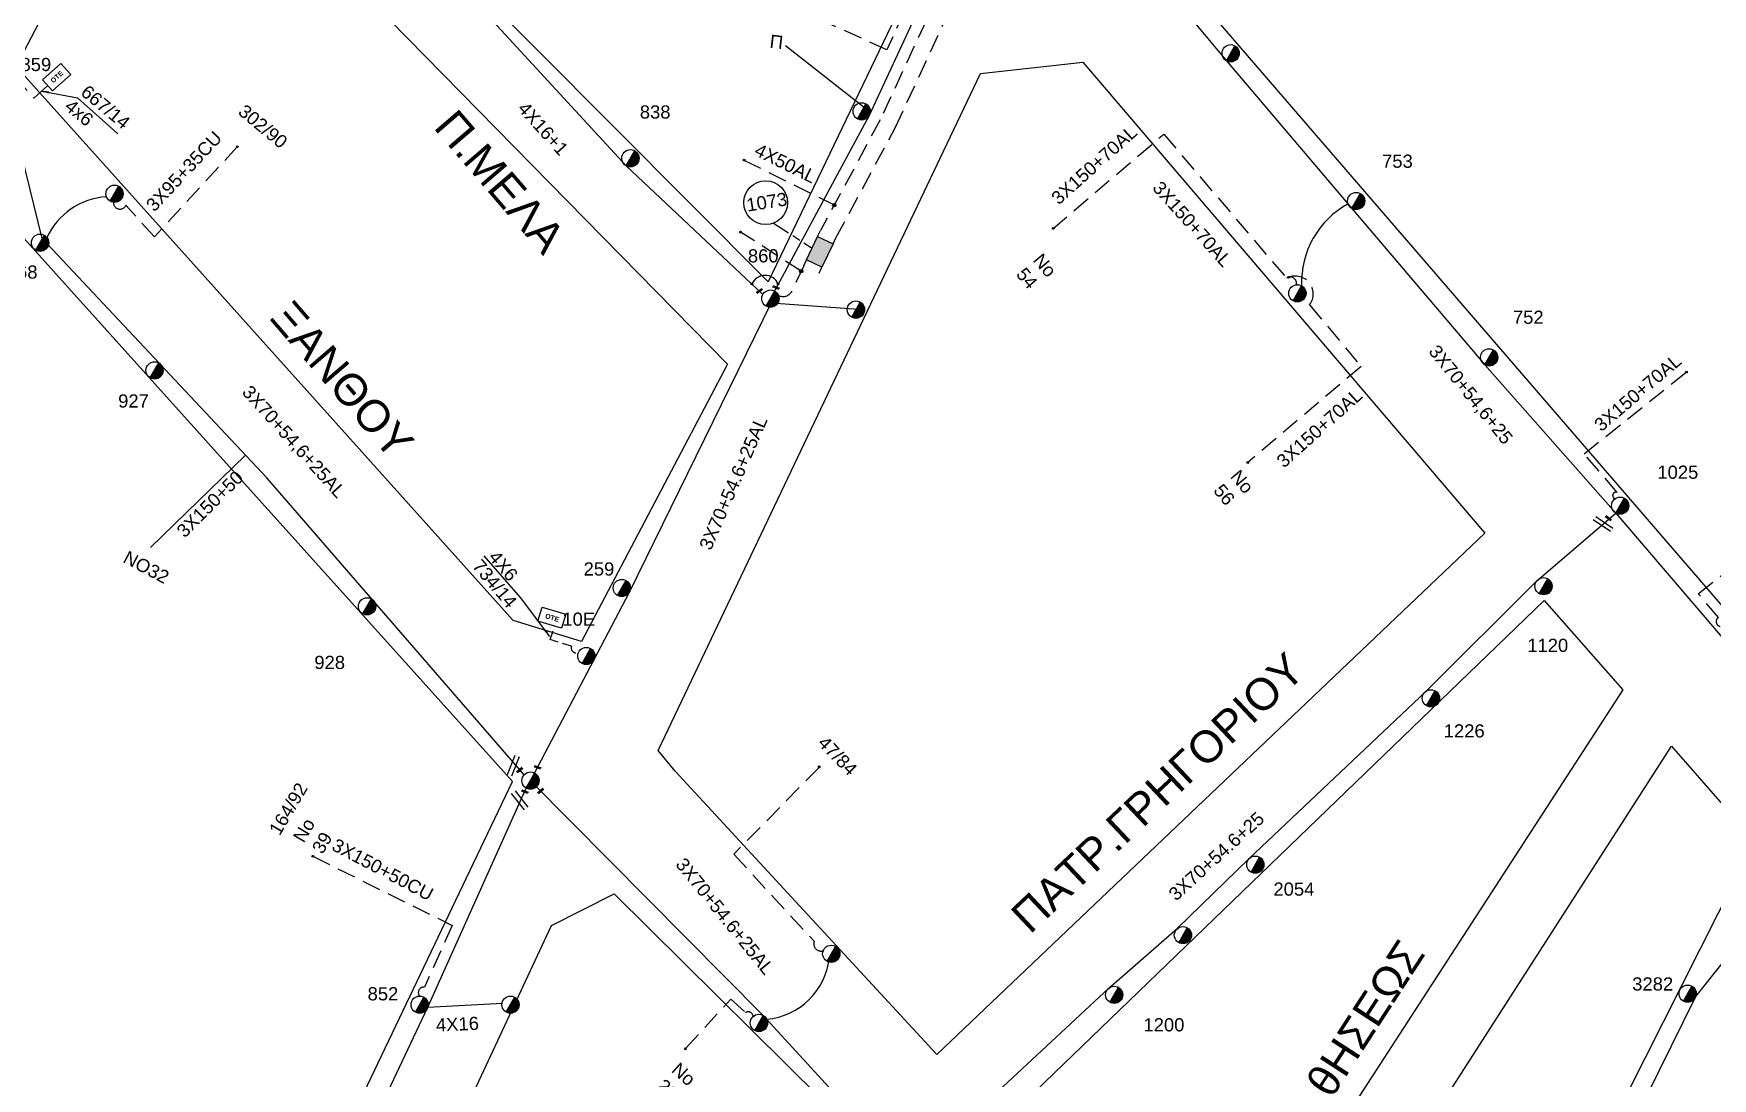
# Model space of a CAD drawing. Header units: millimetres. Extents: x 771 to 3391, y 686 to 1835.
# Drawn here: x 1578.8 to 1808.2, y 1215.3 to 1358 of the extents above; entities that cross this region are included whole.
import ezdxf

# ---------------------------------------------------------------- set-up
doc = ezdxf.new("R2010")
doc.units = ezdxf.units.MM
doc.linetypes.add('DASHED', pattern=[19.05, 12.7, -6.35])
for name, color, linetype in [('Link Box 4 Διευθύνσεων', 7, 'Continuous'), ('Pillar OTE', 7, 'Continuous'), ('Άγνωστα', 7, 'Continuous'), ('Γυμνά εναέρια ΧΤ και ΦΟΠ (3Φ)   4x50+16AL', 7, 'Continuous'), ('Εναέρια παροχή ΧΤ 4x16', 7, 'SYN_LINE'), ('Επιγραφές - Σχήματα', 7, 'Continuous'), ('Καλωδια Χ.Τ 3x95+35', 7, 'DASHED'), ('Καλώδια ΧΤ   3x150+50CU', 7, 'DASHED'), ('Καλώδια ΧΤ   3x150+70AL', 7, 'DASHED'), ('Μηχανική τομή', 7, 'Continuous'), ('Στύλος ΦΜ', 7, 'Continuous'), ('Στύλος ΦΜ @ 1', 7, 'Continuous'), ('Συνδέσεις', 7, 'Continuous'), ('Συνεστραμμένα ΧΤ   3x70+54.6+25 AL', 7, 'SYN_LINE'), ('Τομή', 7, 'Continuous'), ('Υπόβαθρο ΔΕΗ', 7, 'Continuous'), ('Υπόγεια καλώδια Παροχών ΧΤ   4x50AL', 7, 'DASHED'), ('Υπόγεια καλώδια Παροχών ΧΤ   4x6', 7, 'DASHED')]:
    doc.layers.add(name, color=color, linetype=linetype)
doc.styles.add('arial', font='arial.ttf')
doc.styles.get("Standard").update_dxf_attribs({"font": 'arial.ttf'})
doc.linetypes.add('SYN_LINE', pattern='A,0.5,-0.0001,["/\\/\\/\\/",Standard,S=0.1,R=0,X=0,Y=-0.05],-0.25', length=0.7501)
doc.dimstyles.new('ISO-25', dxfattribs={"dimtxt": 2.5, "dimasz": 2.5, "dimexe": 1.25, "dimexo": 0.625, "dimtad": 1, "dimtxsty": 'Standard', "dimcen": 2.5, "dimadec": 0, "dimazin": 0, "dimtfac": 1, "dimtmove": 0, "dimatfit": 3, "dimfxl": 1, "dimarcsym": 0})

# ---------------------------------------------------------------- blocks, each defined once
blk = doc.blocks.new('LINK BOX 4 ΑΝΑΧΩΡΗΣΕΩΝ')
at = {"layer": 'Link Box 4 Διευθύνσεων', "ltscale": 40}
blk.add_hatch(color=256, dxfattribs=at).paths.add_polyline_path([(-3.54, 0), (-3.54, -4.67), (3.54, -4.67), (3.54, 0)])
for p, q in [((-3.54, 0), (-5.33, 0)), ((5.33, 0), (3.54, 0)), ((-3.54, -4.67), (-5.33, -4.67)), ((5.33, -4.67), (3.54, -4.67))]:
    blk.add_line(p, q, dxfattribs=at)
blk.add_lwpolyline([(-3.54, -4.67), (-3.54, 0), (3.54, 0), (3.54, -4.67)], close=True, dxfattribs=at)
blk = doc.blocks.new('ΥΠΑΡΧΩΝ ΤΣΙΜΕΝΤΕΝΙΟΣ ΣΤΥΛΟΣ')
at = {"layer": 'Στύλος ΦΜ'}
blk.add_hatch(color=7, dxfattribs=at).paths.add_polyline_path([(-1.29, -2.28, 0.574793), (2.62, 0, 0.268822), (1.3, 2.27)])
at = {"layer": 'Στύλος ΦΜ', "color": 7}
blk.add_line((-1.29, -2.28), (1.3, 2.27), dxfattribs=at)
blk.add_circle((0, 0), 2.62, dxfattribs=at)
at = {"layer": 'Στύλος ΦΜ', "flags": 4}
for tag, p in [('ΑΡΙΘΜΟΣ', (-4.68, 8.05)), ('ΤΥΠΟΣ', (-4.91, 3.03))]:
    blk.add_attdef(tag, p, '', height=4, dxfattribs=at)
blk = doc.blocks.new('ΜΗΧΑΝΙΚΗ ΤΟΜΗ')
at = {"layer": 'Μηχανική τομή', "ltscale": 40}
for p, q in [((-1.89, 0.78), (1.89, 0.78)), ((1.89, 0), (-1.89, 0))]:
    blk.add_line(p, q, dxfattribs=at)
blk = doc.blocks.new('ΤΟΜΗ')
at = {"layer": 'Τομή', "ltscale": 40}
for p, q in [((-5.68, 0), (5.68, 0)), ((5.68, -2.33), (-5.68, -2.33))]:
    blk.add_line(p, q, dxfattribs=at)
blk = doc.blocks.new('_ΣΥΝΔΕΣΗ')
at = {"layer": 'Συνδέσεις', "linetype": 'SYN_LINE', "ltscale": 40}
blk.add_hatch(color=256, dxfattribs=at).paths.add_polyline_path([(0.5, -0.01, 1), (-0.5, -0.01, 1)])
at = {"layer": 'Συνδέσεις'}
blk.add_circle((0, -0.01), 0.5, dxfattribs=at)
blk = doc.blocks.new('PILLAR ΟΤΕ')
at = {"layer": 'Pillar OTE', "ltscale": 40}
blk.add_lwpolyline([(-3.31, 2.02), (3.39, 2.02), (3.39, -1.99), (-3.31, -1.99)], close=True, dxfattribs=at)
at = {"layer": 'Pillar OTE', "insert": (-1.81, 0.71), "char_height": 1.3575, "width": 109.961, "attachment_point": 1}
blk.add_mtext('{\\fArial|b1|i0|c161|p34;OTE}', dxfattribs=at)

msp = doc.modelspace()

# ---------------------------------------------------------------- linework, layer by layer
at = {"layer": 'Άγνωστα', "color": 1, "linetype": 'SYN_LINE', "ltscale": 15}
msp.add_lwpolyline([(1681.59426, 1356.40489), (1692.59625, 1347.75747)], dxfattribs=at)
at = {"layer": 'Άγνωστα', "color": 62, "linetype": 'DASHED', "ltscale": 0.2}
msp.add_lwpolyline([(1683.7253, 1325.57616), (1675.43367, 1330.91967)], dxfattribs=at)
at = {"layer": 'Άγνωστα', "color": 1, "linetype": 'Continuous'}
msp.add_lwpolyline([(1680.25061, 1321.20254), (1691.55477, 1320.36445)], dxfattribs=at)
at = {"layer": 'Άγνωστα', "color": 154}
msp.add_lwpolyline([(1594.81388, 1287.83393), (1607.79616, 1300.43826)], dxfattribs=at)
at = {"layer": 'Άγνωστα', "color": 30}
msp.add_lwpolyline([(1749.14344, 1149.01901), (1781.12148, 1176.84265), (1790.99586, 1196.08359), (1805.96556, 1226.49113), (1827.395, 1253.3171)], dxfattribs=at)
at = {"layer": 'Άγνωστα', "color": 62, "linetype": 'DASHED', "ltscale": 0.2}
msp.add_lwpolyline([(1667.96843, 1219.41921), (1674.10836, 1226.13687), (1674.10836, 1226.13687), (1674.10836, 1226.13687), (1676.12614, 1224.29262, -0.534716605), (1677.1757, 1223.75538)], format="xyb", dxfattribs=at)
at = {"layer": 'Γυμνά εναέρια ΧΤ και ΦΟΠ (3Φ)   4x50+16AL', "color": 1, "linetype": 'Continuous', "ltscale": 0.2}
msp.add_lwpolyline([(1678.49511, 1322.40586), (1659.8037, 1339.97454), (1630.47992, 1371.82759)], dxfattribs=at)
at = {"layer": 'Εναέρια παροχή ΧΤ 4x16', "color": 85, "linetype": 'SYN_LINE', "ltscale": 8}
msp.add_lwpolyline([(1631.86147, 1224.97435), (1642.92527, 1225.55356)], dxfattribs=at)
at = {"layer": 'Καλωδια Χ.Τ 3x95+35', "color": 5, "linetype": 'DASHED', "ltscale": 0.2}
msp.add_lwpolyline([(1606.67516, 1342.574), (1595.33685, 1330.25887), (1595.33685, 1330.25887), (1591.45627, 1334.58623, -0.823498491), (1589.74715, 1334.97749)], format="xyb", dxfattribs=at)
at = {"layer": 'Καλώδια ΧΤ   3x150+50CU', "color": 30, "linetype": 'DASHED', "ltscale": 0.2}
msp.add_lwpolyline([(1654.89456, 1435.18501), (1660.45561, 1429.11203, -0.356847731), (1659.50711, 1425.81567), (1679.66415, 1403.73926, 0.767804806), (1682.70654, 1400.40717), (1707.18321, 1373.59981), (1694.51263, 1346.23678), (1686.35709, 1331.11819)], format="xyb", dxfattribs=at)
at = {"layer": 'Καλώδια ΧΤ   3x150+50CU', "color": 62, "linetype": 'DASHED', "ltscale": 0.2}
for points in [[(1688.46544, 1330.11698), (1696.57492, 1345.15017), (1709.68681, 1373.46624, 0.673524003), (1706.63286, 1380.06265)], [(1684.07138, 1326.30495), (1682.35747, 1322.69577, -0.389846833), (1680.60415, 1322.2787)], [(1686.12751, 1257.73864), (1674.51084, 1245.90844), (1685.49923, 1234.02209, 0.614516805), (1686.73333, 1232.72682)]]:
    msp.add_lwpolyline(points, format="xyb", dxfattribs=at)
at = {"layer": 'Καλώδια ΧΤ   3x150+50CU', "color": 85, "linetype": 'DASHED', "ltscale": 0.2}
msp.add_lwpolyline([(1616.99524, 1245.63604), (1636.03007, 1236.18515), (1636.03007, 1236.18515), (1632.24675, 1227.75787, 0.691833374), (1631.58916, 1226.53922)], format="xyb", dxfattribs=at)
at = {"layer": 'Καλώδια ΧΤ   3x150+70AL', "color": 6, "linetype": 'DASHED', "ltscale": 0.2}
msp.add_lwpolyline([(1707.32283, 1379.30741, -1.319252887), (1704.22844, 1374.85138), (1704.22844, 1374.85138), (1704.22844, 1374.85138), (1695.40801, 1355.80304), (1681.8665, 1361.98389)], format="xyb", dxfattribs=at)
at = {"layer": 'Καλώδια ΧΤ   3x150+70AL', "color": 173, "ltscale": 0.2}
for points in [[(1718.09224, 1331.36406), (1733.25785, 1344.2912), (1733.25785, 1344.2912), (1733.25785, 1344.2912), (1750.05716, 1324.60662, -0.809246784), (1753.18074, 1320.95718), (1760.2278, 1312.56414, -0.028175766), (1760.2278, 1312.56414), (1760.2278, 1312.56414), (1744.73839, 1299.4352)], [(1794.92513, 1294.47879, -1.029613042), (1795.23296, 1295.35419), (1790.6942, 1300.6166), (1790.6942, 1300.6166), (1790.6942, 1300.6166), (1804.67732, 1311.79171)], [(1809.30312, 1277.0325, -0.699617188), (1809.07728, 1278.26827), (1806.30028, 1281.48804), (1806.30028, 1281.48804), (1806.30028, 1281.48804), (1820.84309, 1293.11377)]]:
    msp.add_lwpolyline(points, format="xyb", dxfattribs=at)
msp.add_arc((1750.56178, 1323.94208), 0.83442, 344.1293611, 127.2111951, dxfattribs=at)
at = {"layer": 'Συνεστραμμένα ΧΤ   3x70+54.6+25 AL', "color": 5, "linetype": 'SYN_LINE', "ltscale": 20}
msp.add_lwpolyline([(1645.85873, 1256.7406), (1610.71556, 1297.32911), (1580.01348, 1330.02675), (1574.34822, 1353.07327), (1543.98205, 1380.10522), (1519.49596, 1401.45541), (1487.21329, 1428.35199), (1475.65301, 1424.52658)], dxfattribs=at)
at = {"layer": 'Συνεστραμμένα ΧΤ   3x70+54.6+25 AL', "color": 173, "linetype": 'SYN_LINE', "ltscale": 20}
msp.add_lwpolyline([(1708.39505, 1376.5646), (1725.17828, 1374.24544), (1741.82184, 1354.31498), (1758.97254, 1334.1354), (1777.14454, 1312.76741), (1795.04683, 1292.50917), (1809.60602, 1275.50146), (1827.20529, 1255.23213)], dxfattribs=at)
at = {"layer": 'Συνεστραμμένα ΧΤ   3x70+54.6+25 AL', "color": 1, "linetype": 'SYN_LINE', "ltscale": 20}
msp.add_lwpolyline([(1706.61217, 1376.19849), (1693.02342, 1346.85263), (1679.52056, 1321.82127)], dxfattribs=at)
at = {"layer": 'Συνεστραμμένα ΧΤ   3x70+54.6+25 AL', "color": 62, "linetype": 'SYN_LINE', "ltscale": 20}
for points in [[(1679.62116, 1321.24921), (1660.22809, 1281.69356), (1646.74347, 1255.97478)], [(1646.92578, 1255.77119), (1678.53359, 1223.88809), (1698.48994, 1202.12924)]]:
    msp.add_lwpolyline(points, dxfattribs=at)
at = {"layer": 'Συνεστραμμένα ΧΤ   3x70+54.6+25 AL', "color": 133, "ltscale": 20}
msp.add_lwpolyline([(1700.01951, 1202.53123), (1707.34438, 1210.48135), (1725.74491, 1227.61853), (1735.11754, 1235.74982), (1744.94649, 1245.32555), (1769.05773, 1268.15957), (1784.21916, 1283.24594), (1795.04683, 1292.50917)], dxfattribs=at)
at = {"layer": 'Συνεστραμμένα ΧΤ   3x70+54.6+25 AL', "color": 85, "linetype": 'SYN_LINE', "ltscale": 20}
msp.add_lwpolyline([(1578.95574, 1149.57241), (1601.16475, 1172.10849), (1615.64776, 1188.84458), (1632.72251, 1225.01943), (1646.16017, 1254.9516)], dxfattribs=at)
at = {"layer": 'Συνεστραμμένα ΧΤ   3x70+54.6+25 AL', "color": 5, "linetype": 'SYN_LINE', "ltscale": 8}
msp.add_arc((1589.37832, 1326.17556), 9.5804, 93.5089041, 155.450264, dxfattribs=at)
at = {"layer": 'Συνεστραμμένα ΧΤ   3x70+54.6+25 AL', "color": 173, "linetype": 'SYN_LINE', "ltscale": 15}
msp.add_arc((1764.25403, 1324.07021), 12.15698, 118.5234978, 182.3648196, dxfattribs=at)
at = {"layer": 'Συνεστραμμένα ΧΤ   3x70+54.6+25 AL', "color": 62, "linetype": 'SYN_LINE', "ltscale": 15}
msp.add_arc((1678.16564, 1232.77885), 9.45579, 275.1633134, 354.406288, dxfattribs=at)
at = {"layer": 'Υπόβαθρο ΔΕΗ'}
for points in [[(1576.46743, 1353.55549), (1627.73378, 1451.68435), (1634.19703, 1451.98118), (1703.93009, 1375.60808), (1679.21281, 1324.1158), (1679.21281, 1324.1158), (1679.21281, 1324.1158), (1636.90039, 1366.67172), (1645.10894, 1374.47827), (1637.65346, 1383.3777), (1620.17367, 1367.35924), (1673.65377, 1312.88338), (1673.65377, 1312.88338), (1673.65377, 1312.88338), (1653.68213, 1274.98237), (1644.36477, 1277.84103), (1576.46743, 1353.55549)], [(1726.38517, 1376.30408), (1726.47385, 1386.94423), (1761.73545, 1447.27759), (1862.90883, 1343.35003), (1822.79772, 1264.51968), (1726.38517, 1376.30408)], [(1666.48739, 1257.24345), (1664.20009, 1260.09948), (1708.21996, 1352.57075), (1722.19852, 1354.14074), (1777.13804, 1289.76541), (1702.23966, 1218.56954), (1666.48739, 1257.24345)], [(1584.82689, 1349.26063), (1590.34686, 1344.33226)], [(1503.61632, 1212.26674), (1544.46417, 1178.81489), (1563.91894, 1203.36486), (1572.0391, 1196.48349), (1552.79068, 1172.46464), (1578.05571, 1151.64163), (1612.88402, 1190.12458), (1644.26566, 1255.85992), (1574.62746, 1333.25465), (1567.10545, 1335.24439), (1514.01592, 1232.40975), (1503.61632, 1212.26674)], [(1679.95549, 1332.14218), (1681.99543, 1330.81139)], [(1682.58486, 1330.42687), (1683.53052, 1329.80996)], [(1684.08633, 1329.44737), (1685.21423, 1328.71157)], [(1645.34873, 1280.97234), (1640.41605, 1286.68684)], [(1710.50527, 1208.47843), (1785.24295, 1280.58454), (1796.00871, 1268.38931), (1737.66123, 1178.45599), (1710.50527, 1208.47843)], [(1744.85063, 1170.69258), (1802.65044, 1260.68924), (1813.97366, 1247.70846), (1779.07829, 1178.58356), (1756.48772, 1157.6182), (1744.85063, 1170.69258)], [(1588.93597, 1142.8135), (1624.80134, 1183.00912), (1649.58254, 1236.19794), (1658.15555, 1240.51782), (1691.08554, 1207.90112), (1607.15451, 1128.08618), (1588.93597, 1142.8135)]]:
    msp.add_lwpolyline(points, dxfattribs=at)
msp.add_circle((1678.87387, 1334.93832), 2.99806, dxfattribs=at)
msp.add_arc((1678.79159, 1323.02559), 1.9715, 23.6716185, 156.1663508, dxfattribs=at)
at = {"layer": 'Υπόγεια καλώδια Παροχών ΧΤ   4x50AL', "color": 30, "ltscale": 0.2}
msp.add_lwpolyline([(1675.88532, 1340.75692), (1688.2428, 1334.61389)], dxfattribs=at)
at = {"layer": 'Υπόγεια καλώδια Παροχών ΧΤ   4x6', "color": 2, "linetype": 'DASHED', "ltscale": 0.2}
msp.add_lwpolyline([(1571.29903, 1353.53294, 0.758806815), (1576.24505, 1352.15012), (1578.87924, 1349.21265), (1580.75803, 1350.89746)], format="xyb", dxfattribs=at)
at = {"layer": 'Υπόγεια καλώδια Παροχών ΧΤ   4x6', "color": 62, "linetype": 'DASHED', "ltscale": 0.1}
msp.add_lwpolyline([(1653.2688, 1273.44286, -0.615113068), (1652.32878, 1274.35159), (1649.44353, 1275.23681), (1650.00835, 1277.07773)], format="xyb", dxfattribs=at)

# ---------------------------------------------------------------- block references
at = {"layer": 'Link Box 4 Διευθύνσεων', "xscale": 0.4999999999999998, "yscale": 0.4999999999999998, "zscale": 0.4999999999999998, "rotation": 244.5980040217368}
msp.add_blockref('LINK BOX 4 ΑΝΑΧΩΡΗΣΕΩΝ', (1687.32259, 1327.71036), dxfattribs=at)
at = {"layer": 'Pillar OTE', "xscale": 0.5, "yscale": 0.5, "zscale": 0.5}
for p, rotation in [((1581.97828, 1352.05905), 42.09258643945402), ((1649.62766, 1278.23097), 342.9434605091374)]:
    msp.add_blockref('PILLAR ΟΤΕ', p, dxfattribs=dict(at, rotation=rotation))
at = {"layer": 'Μηχανική τομή'}
for p, xscale, yscale, zscale, rotation in [((1678.07289, 1322.7877), 0.2499999999999681, 0.2499999999999681, 0.2499999999999681, 36.11407878704492), ((1680.24012, 1323.26307), 0.2500000000001927, 0.2500000000001927, 0.2500000000001927, 336.0040190572474), ((1793.96297, 1291.73184), 0.2500000000002005, 0.2500000000002005, 0.2500000000002005, 323.2559298037776), ((1645.31304, 1257.33896), 0.249999999999919, 0.249999999999919, 0.249999999999919, 40.56615340063241), ((1647.66778, 1257.68193), 0.2500000000001928, 0.2500000000001928, 0.2500000000001928, 340.1919645374408), ((1648.18651, 1254.47935), 0.249999999999919, 0.249999999999919, 0.249999999999919, 40.56615340063241), ((1645.94247, 1254.39128), 0.2500000000001928, 0.2500000000001928, 0.2500000000001928, 340.1919645374408)]:
    msp.add_blockref('ΜΗΧΑΝΙΚΗ ΤΟΜΗ', p, dxfattribs=dict(at, xscale=xscale, yscale=yscale, zscale=zscale, rotation=rotation))
at = {"layer": 'Στύλος ΦΜ @ 1', "ltscale": 40}
ref = msp.add_blockref('ΥΠΑΡΧΩΝ ΤΣΙΜΕΝΤΕΝΙΟΣ ΣΤΥΛΟΣ', (1742.40288, 1355.33945), dxfattribs=dict(at, xscale=0.4499999999998181, yscale=0.4499999999998181, zscale=0.4499999999998181))
ref.add_attrib('ΤΥΠΟΣ', '1024', (1745.99653, 1359.93439), dxfattribs={"layer": 'Στύλος ΦΜ', "height": 1.8, "flags": 4})
ref = msp.add_blockref('ΥΠΑΡΧΩΝ ΤΣΙΜΕΝΤΕΝΙΟΣ ΣΤΥΛΟΣ', (1574.01153, 1352.50978), dxfattribs=dict(at, xscale=0.4499999999998181, yscale=0.4499999999998181, zscale=0.4499999999998181))
ref.add_attrib('ΤΥΠΟΣ', '859', (1577.04662, 1352.90961), dxfattribs={"layer": 'Στύλος ΦΜ', "height": 1.8, "flags": 4})
ref = msp.add_blockref('ΥΠΑΡΧΩΝ ΤΣΙΜΕΝΤΕΝΙΟΣ ΣΤΥΛΟΣ', (1660.38473, 1340.99901), dxfattribs=dict(at, xscale=0.4499999999998181, yscale=0.4499999999998181, zscale=0.4499999999998181))
ref.add_attrib('ΤΥΠΟΣ', '838', (1661.67218, 1346.42302), dxfattribs={"layer": 'Στύλος ΦΜ', "height": 1.8, "flags": 4})
at = {"layer": 'Στύλος ΦΜ @ 1', "ltscale": 40, "xscale": 0.4499999999998181, "yscale": 0.4499999999998181, "zscale": 0.4499999999998181}
for p in [(1691.98277, 1347.40415), (1589.89692, 1336.1457), (1751.52184, 1322.5467), (1691.20479, 1320.32503), (1646.7412, 1255.97607), (1735.88671, 1234.8579), (1687.83549, 1232.31163), (1644.00597, 1225.36147), (1677.94802, 1222.8662)]:
    msp.add_blockref('ΥΠΑΡΧΩΝ ΤΣΙΜΕΝΤΕΝΙΟΣ ΣΤΥΛΟΣ', p, dxfattribs=at)
at = {"layer": 'Στύλος ΦΜ @ 1', "ltscale": 40}
ref = msp.add_blockref('ΥΠΑΡΧΩΝ ΤΣΙΜΕΝΤΕΝΙΟΣ ΣΤΥΛΟΣ', (1759.55358, 1335.15987), dxfattribs=dict(at, xscale=0.4499999999998181, yscale=0.4499999999998181, zscale=0.4499999999998181))
ref.add_attrib('ΤΥΠΟΣ', '753', (1763.09537, 1339.69908), dxfattribs={"layer": 'Στύλος ΦΜ', "height": 1.8, "flags": 4})
ref = msp.add_blockref('ΥΠΑΡΧΩΝ ΤΣΙΜΕΝΤΕΝΙΟΣ ΣΤΥΛΟΣ', (1579.72034, 1329.4513), dxfattribs=dict(at, xscale=0.4499999999998181, yscale=0.4499999999998181, zscale=0.4499999999998181))
ref.add_attrib('ΤΥΠΟΣ', '1068', (1573.7826, 1324.55334), dxfattribs={"layer": 'Στύλος ΦΜ', "height": 1.8, "flags": 4})
ref = msp.add_blockref('ΥΠΑΡΧΩΝ ΤΣΙΜΕΝΤΕΝΙΟΣ ΣΤΥΛΟΣ', (1679.51829, 1321.82256), dxfattribs=dict(at, xscale=0.4499999999998181, yscale=0.4499999999998181, zscale=0.4499999999998181))
ref.add_attrib('ΤΥΠΟΣ', '860', (1676.44042, 1326.76768), dxfattribs={"layer": 'Στύλος ΦΜ', "height": 1.8, "flags": 4})
ref = msp.add_blockref('ΥΠΑΡΧΩΝ ΤΣΙΜΕΝΤΕΝΙΟΣ ΣΤΥΛΟΣ', (1777.72558, 1313.79188), dxfattribs=dict(at, xscale=0.4499999999998181, yscale=0.4499999999998181, zscale=0.4499999999998181))
ref.add_attrib('ΤΥΠΟΣ', '752', (1780.9745, 1318.3785), dxfattribs={"layer": 'Στύλος ΦΜ', "height": 1.8, "flags": 4})
ref = msp.add_blockref('ΥΠΑΡΧΩΝ ΤΣΙΜΕΝΤΕΝΙΟΣ ΣΤΥΛΟΣ', (1595.36187, 1312.01064), dxfattribs=dict(at, xscale=0.4499999999998181, yscale=0.4499999999998181, zscale=0.4499999999998181))
ref.add_attrib('ΤΥΠΟΣ', '927', (1590.39451, 1306.94103), dxfattribs={"layer": 'Στύλος ΦΜ', "height": 1.8, "flags": 4})
ref = msp.add_blockref('ΥΠΑΡΧΩΝ ΤΣΙΜΕΝΤΕΝΙΟΣ ΣΤΥΛΟΣ', (1795.62787, 1293.53364), dxfattribs=dict(at, xscale=0.4499999999998181, yscale=0.4499999999998181, zscale=0.4499999999998181))
ref.add_attrib('ΤΥΠΟΣ', '1025', (1800.71146, 1297.20888), dxfattribs={"layer": 'Στύλος ΦΜ', "height": 1.8, "flags": 4})
ref = msp.add_blockref('ΥΠΑΡΧΩΝ ΤΣΙΜΕΝΤΕΝΙΟΣ ΣΤΥΛΟΣ', (1659.20981, 1282.28538), dxfattribs=dict(at, xscale=0.4499999999998181, yscale=0.4499999999998181, zscale=0.4499999999998181))
ref.add_attrib('ΤΥΠΟΣ', '259', (1653.98781, 1283.99006), dxfattribs={"layer": 'Στύλος ΦΜ', "height": 1.8, "flags": 4})
ref = msp.add_blockref('ΥΠΑΡΧΩΝ ΤΣΙΜΕΝΤΕΝΙΟΣ ΣΤΥΛΟΣ', (1785.15853, 1282.5355), dxfattribs=dict(at, xscale=0.4499999999998181, yscale=0.4499999999998181, zscale=0.4499999999998181))
ref.add_attrib('ΤΥΠΟΣ', '1120', (1782.93508, 1273.55357), dxfattribs={"layer": 'Στύλος ΦΜ', "height": 1.8, "flags": 4})
ref = msp.add_blockref('ΥΠΑΡΧΩΝ ΤΣΙΜΕΝΤΕΝΙΟΣ ΣΤΥΛΟΣ', (1624.40236, 1279.77836), dxfattribs=dict(at, xscale=0.4499999999998181, yscale=0.4499999999998181, zscale=0.4499999999998181))
ref.add_attrib('ΤΥΠΟΣ', '928', (1617.19721, 1271.22194), dxfattribs={"layer": 'Στύλος ΦΜ', "height": 1.8, "flags": 4})
ref = msp.add_blockref('ΥΠΑΡΧΩΝ ΤΣΙΜΕΝΤΕΝΙΟΣ ΣΤΥΛΟΣ', (1654.36046, 1273.0008), dxfattribs=dict(at, xscale=0.4499999999998181, yscale=0.4499999999998181, zscale=0.4499999999998181))
ref.add_attrib('ΑΡΙΘΜΟΣ', '10Ε', (1651.0886, 1277.13411), dxfattribs={"layer": 'Στύλος ΦΜ', "height": 1.8, "flags": 4})
ref = msp.add_blockref('ΥΠΑΡΧΩΝ ΤΣΙΜΕΝΤΕΝΙΟΣ ΣΤΥΛΟΣ', (1769.76707, 1267.21938), dxfattribs=dict(at, xscale=0.4499999999998181, yscale=0.4499999999998181, zscale=0.4499999999998181))
ref.add_attrib('ΤΥΠΟΣ', '1226', (1771.52114, 1261.86495), dxfattribs={"layer": 'Στύλος ΦΜ', "height": 1.8, "flags": 4})
ref = msp.add_blockref('ΥΠΑΡΧΩΝ ΤΣΙΜΕΝΤΕΝΙΟΣ ΣΤΥΛΟΣ', (1745.77879, 1244.49223), dxfattribs=dict(at, xscale=0.4499999999998181, yscale=0.4499999999998181, zscale=0.4499999999998181))
ref.add_attrib('ΤΥΠΟΣ', '2054', (1748.2505, 1240.25261), dxfattribs={"layer": 'Στύλος ΦΜ', "height": 1.8, "flags": 4})
ref = msp.add_blockref('ΥΠΑΡΧΩΝ ΤΣΙΜΕΝΤΕΝΙΟΣ ΣΤΥΛΟΣ', (1631.5955, 1225.36147), dxfattribs=dict(at, xscale=0.4499999999998181, yscale=0.4499999999998181, zscale=0.4499999999998181))
ref.add_attrib('ΤΥΠΟΣ', '852', (1624.47516, 1225.95089), dxfattribs={"layer": 'Στύλος ΦΜ', "height": 1.8, "flags": 4})
ref = msp.add_blockref('ΥΠΑΡΧΩΝ ΤΣΙΜΕΝΤΕΝΙΟΣ ΣΤΥΛΟΣ', (1726.48923, 1226.70577), dxfattribs=dict(at, xscale=0.4499999999998181, yscale=0.4499999999998181, zscale=0.4499999999998181))
ref.add_attrib('ΤΥΠΟΣ', '1200', (1730.49348, 1221.71478), dxfattribs={"layer": 'Στύλος ΦΜ', "height": 1.8, "flags": 4})
ref = msp.add_blockref('ΥΠΑΡΧΩΝ ΤΣΙΜΕΝΤΕΝΙΟΣ ΣΤΥΛΟΣ', (1804.85014, 1226.86923), dxfattribs=dict(at, xscale=0.4499999999998181, yscale=0.4499999999998181, zscale=0.4499999999998181))
ref.add_attrib('ΤΥΠΟΣ', '3282', (1797.27823, 1227.29613), dxfattribs={"layer": 'Στύλος ΦΜ', "height": 1.8, "flags": 4})
at = {"layer": 'Συνδέσεις'}
for p, xscale, yscale, zscale in [((1606.67516, 1342.574), 0.25, 0.25, 0.25), ((1675.91165, 1340.75469), 0.25, 0.25, 0.25), ((1688.23983, 1334.59029), 0.4777242751394019, 0.4777242751394019, 0.4777242751394019), ((1675.42888, 1330.89642), 0.25, 0.25, 0.25), ((1718.15492, 1331.41748), 0.25, 0.25, 0.25), ((1676.98821, 1323.82224), 0.25, 0.25, 0.25), ((1680.56402, 1323.84833), 0.25, 0.25, 0.25), ((1683.7253, 1325.57616), 0.4777242751394019, 0.4777242751394019, 0.4777242751394019), ((1750.32353, 1324.73168), 0.25, 0.25, 0.25), ((1804.67732, 1311.79171), 0.25, 0.25, 0.25), ((1744.73839, 1299.4352), 0.25, 0.25, 0.25), ((1686.18239, 1257.85422), 0.25, 0.25, 0.25), ((1616.99524, 1245.63604), 0.25, 0.25, 0.25), ((1667.88935, 1219.32624), 0.25, 0.25, 0.25)]:
    msp.add_blockref('_ΣΥΝΔΕΣΗ', p, dxfattribs=dict(at, xscale=xscale, yscale=yscale, zscale=zscale))
at = {"layer": 'Τομή'}
for p, xscale, yscale, zscale, rotation in [((1793.45622, 1291.26815), 0.25, 0.25, 0.25, 325.7281146300151), ((1644.64446, 1257.91752), 0.2499999999998873, 0.2499999999998873, 0.2499999999998873, 248.1909067709115), ((1645.49533, 1253.47066), 0.2499999999999669, 0.2499999999999669, 0.2499999999999669, 308.1680509152084)]:
    msp.add_blockref('ΤΟΜΗ', p, dxfattribs=dict(at, xscale=xscale, yscale=yscale, zscale=zscale, rotation=rotation))

# ---------------------------------------------------------------- texts
at = {"ltscale": 40, "char_height": 4, "width": 64.8866414, "attachment_point": 1, "style": 'arial'}
for s, insert, rotation in [('{\\H1.083x;Π.MEΛA}', (1636.64297, 1348.0086), 310.7105004), ('{\\H1.083x;ΞANΘOY}', (1614.23923, 1321.91862), 310.7105004), ('{\\H1.083x;ΠATP.ΓPHΓOPIOY}', (1712.01601, 1238.03577), 43.3615984), ('{\\H1.083x;θHΣEΩΣ}', (1752.51809, 1214.71209), 57.0220245)]:
    msp.add_mtext(s, dxfattribs=dict(at, insert=insert, rotation=rotation))
at = {"layer": 'Άγνωστα', "color": 7, "char_height": 1.8, "attachment_point": 1}
for s, gutter_width, insert, rotation in [('Π', 1.82045, (1679.54652, 1357.90015), 353.6082422), ('667/14', 12.5, (1586.28993, 1351.14738), 320.2754548), ('4x6', 12.5, (1584.08582, 1349.20898), 320.2754548), ('302/90', 12.5, (1607.80204, 1348.50411), 320.2754548), ('4X16+1', 12.5, (1646.20883, 1348.90269), 312.012385), ('3X95+35CU', 12.5, (1594.02914, 1334.80485), 47.0617083), ('1073', 12.5, (1676.10983, 1335.48095), 9.0165632), ('3X70+54,6+25', 12.5, (1770.75805, 1315.70525), 308.8840223), ('3X150+50', 12.5, (1598.21224, 1290.32294), 44.919854), ('NO32', 12.5, (1591.7545, 1287.46075), 332.0897021), ('4Χ6', 12.5, (1642.25853, 1287.60607), 310.4719121), ('734/14', 12.5, (1640.03528, 1286.38812), 310.4719121), ('47/84', 12.5, (1687.15059, 1262.24616), 314.3394506), ('3X70+54.6+25', 12.5, (1733.74352, 1240.77399), 42.2541313), ('3X150+50CU', 12.5, (1620.26965, 1248.16966), 332.0897021)]:
    msp.add_mtext_dynamic_manual_height_columns(s, width=1.8, gutter_width=gutter_width, heights=[0.04535], dxfattribs=dict(at, insert=insert, rotation=rotation))
at = {"layer": 'Άγνωστα', "color": 7}
note = msp.add_mtext_dynamic_manual_height_columns('No ', width=1.8, gutter_width=1.64505, heights=[0.04535, 0], dxfattribs=dict(at, insert=(1714.46196, 1330.82565), char_height=1.8, attachment_point=1, rotation=309.9434888))
for column, words in zip(note.columns.linked_columns, ['54']):
    column.text = words
note = msp.add_mtext_dynamic_manual_height_columns('No ', width=1.8, gutter_width=1.7607, heights=[0.04535, 0], dxfattribs=dict(at, insert=(1741.34762, 1301.3527), char_height=1.8, attachment_point=1, rotation=309.9434888))
for column, words in zip(note.columns.linked_columns, ['56']):
    column.text = words
note = msp.add_mtext_dynamic_manual_height_columns('164/92\\P', width=1.8, gutter_width=1.89986, heights=[0.04535, 0], dxfattribs=dict(at, insert=(1609.02164, 1246.09099), char_height=1.8, attachment_point=1, rotation=59.3765715))
note = msp.add_mtext_dynamic_manual_height_columns('No \\P', width=1.8, gutter_width=1.89986, heights=[0.04535, 0], dxfattribs=dict(at, insert=(1612.30552, 1245.08505), char_height=1.8, attachment_point=1, rotation=59.3765715))
for column, words in zip(note.columns.linked_columns, ['39']):
    column.text = words
note = msp.add_mtext_dynamic_manual_height_columns('No ', width=1.8, gutter_width=1.62563, heights=[0.04535, 0], dxfattribs=dict(at, insert=(1664.52721, 1219.90271), char_height=1.8, attachment_point=1, rotation=318.0483222))
for column, words in zip(note.columns.linked_columns, ['22']):
    column.text = words
at = {"layer": 'Εναέρια παροχή ΧΤ 4x16', "color": 7, "insert": (1633.77362, 1223.47307), "char_height": 1.8, "attachment_point": 1, "rotation": 2.6062645}
msp.add_mtext_dynamic_manual_height_columns('4X16', width=1.8, gutter_width=12.5, heights=[0.04535], dxfattribs=at)
at = {"layer": 'Καλώδια ΧΤ   3x150+70AL', "color": 7, "char_height": 1.8, "attachment_point": 1}
for insert, rotation in [((1717.70588, 1335.88667), 41.8760051), ((1732.9475, 1338.05781), 311.8760051), ((1791.88039, 1304.92194), 40.467791), ((1748.48185, 1299.93549), 41.8760051)]:
    msp.add_mtext_dynamic_manual_height_columns('3X150+70AL', width=1.8, gutter_width=12.5, heights=[0.04535], dxfattribs=dict(at, insert=insert, rotation=rotation))
at = {"layer": 'Συνεστραμμένα ΧΤ   3x70+54.6+25 AL', "color": 7, "char_height": 1.8, "attachment_point": 1}
for s, insert, rotation in [('3X70+54,6+25AL', (1608.54412, 1310.16758), 312.012385), ('3X70+54.6+25AL', (1669.71631, 1288.02224), 66.4929603), ('3X70+54.6+25AL', (1667.85936, 1245.62545), 308.9160193)]:
    msp.add_mtext_dynamic_manual_height_columns(s, width=1.8, gutter_width=12.5, heights=[0.04535], dxfattribs=dict(at, insert=insert, rotation=rotation))
at = {"layer": 'Υπόγεια καλώδια Παροχών ΧΤ   4x50AL', "color": 7, "insert": (1677.97643, 1343.11637), "char_height": 1.8, "attachment_point": 1, "rotation": 333.5830515}
msp.add_mtext_dynamic_manual_height_columns('4X50AL', width=1.8, gutter_width=12.5, heights=[0.04535], dxfattribs=at)

# ---------------------------------------------------------------- leaders
at = {"layer": 'Επιγραφές - Σχήματα', "ltscale": 40}
for points in [[(1579.95828, 1350.18028), (1584.82689, 1349.26063)], [(1649.37183, 1275.66757), (1645.34873, 1280.97234)]]:
    msp.add_leader(points, dimstyle='ISO-25', override={"dimasz": 1, "dimtad": 0}, dxfattribs=at)

doc.saveas('drawing.dxf')
